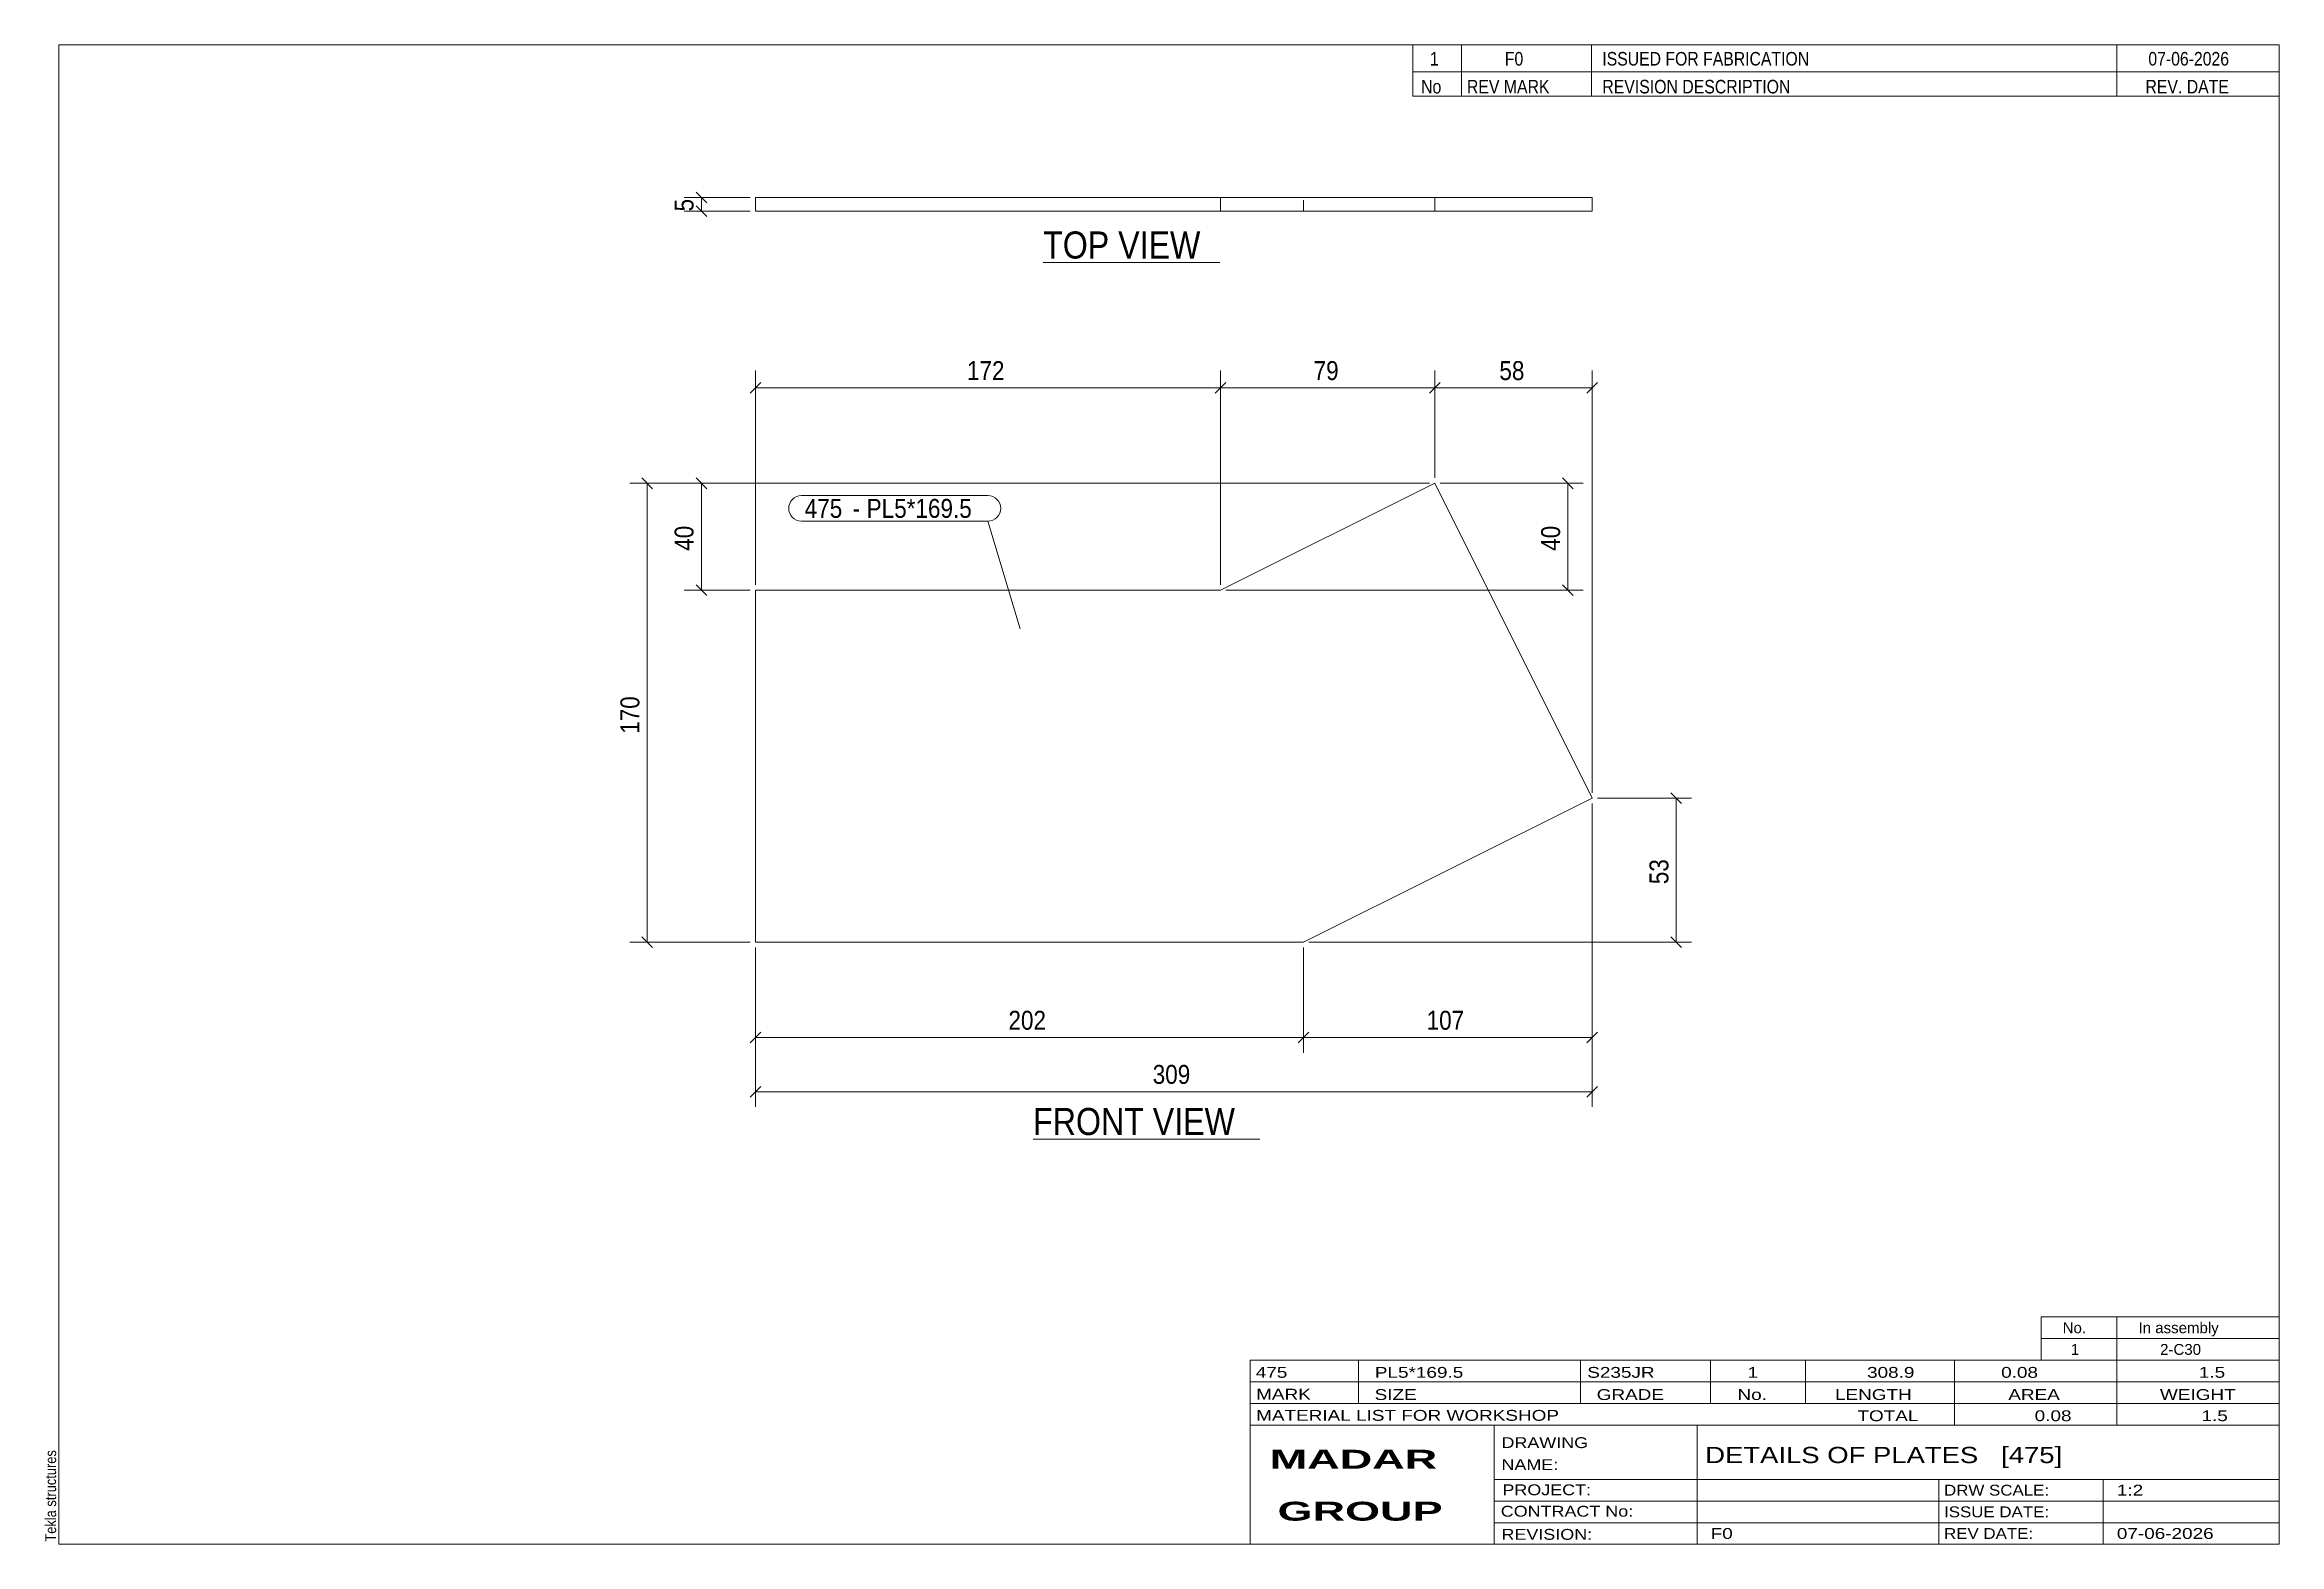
# Model space of a CAD drawing. Header units: millimetres. Extents: x 2 to 415, y 5 to 282.
import ezdxf

# ---------------------------------------------------------------- set-up
doc = ezdxf.new("R2010")
doc.units = ezdxf.units.MM
doc.linetypes.add('XKITLINE00', pattern=[0])
doc.linetypes.add('XKITLINE02', pattern=[4, 2, -2])
for name, color, linetype, lineweight in [('Dimensions', 7, 'Continuous', 0), ('DrawingSheet', 5, 'Continuous', 0), ('OtherObjectType', 7, 'Continuous', 0), ('Part', 2, 'Continuous', 0), ('PartMark', 7, 'Continuous', 0)]:
    doc.layers.add(name, color=color, linetype=linetype, lineweight=lineweight)
doc.styles.add('ARIAL', font='ARIAL.TTF')
doc.styles.add('ARIAL_BOLD', font='ARIALBD.TTF')
doc.styles.add('ARIAL_NARROW', font='ARIALN.TTF')

# ---------------------------------------------------------------- blocks, each defined once
blk = doc.blocks.new('*A1')
at = {"layer": 'Part', "color": 2, "linetype": 'XKITLINE00', "lineweight": 0}
for p, q in [((219.49, 181.23), (259.08, 200.98)), ((259.08, 200.98), (288.1, 142.82)), ((133.65, 116.23), (133.65, 181.23)), ((133.65, 181.23), (219.49, 181.23)), ((288.1, 142.82), (234.81, 116.23)), ((234.81, 116.23), (133.65, 116.23))]:
    blk.add_line(p, q, dxfattribs=at)
blk = doc.blocks.new('*A2')
at = {"layer": 'Part', "color": 2, "linetype": 'XKITLINE00', "lineweight": 0}
for p, q in [((133.65, 253.75), (288.1, 253.75)), ((133.65, 251.25), (133.65, 253.75)), ((219.49, 251.25), (219.49, 253.75)), ((259.08, 251.25), (259.08, 253.75)), ((288.1, 253.75), (288.1, 251.25)), ((259.08, 251.25), (133.65, 251.25)), ((288.1, 251.25), (259.08, 251.25))]:
    blk.add_line(p, q, dxfattribs=at)
at = {"layer": 'Part', "color": 7, "linetype": 'XKITLINE02', "lineweight": 0}
for p, q in [((133.65, 251.25), (133.65, 253.75)), ((234.81, 251.25), (234.81, 253.75))]:
    blk.add_line(p, q, dxfattribs=at)
blk = doc.blocks.new('*A3')
at = {"layer": 'DrawingSheet', "color": 5, "linetype": 'XKITLINE00', "lineweight": 0}
for p, q in [((415, 282), (5, 282)), ((5, 282), (5, 5)), ((415, 5), (415, 282)), ((5, 5), (415, 5))]:
    blk.add_line(p, q, dxfattribs=at)
at = {"layer": 'DrawingSheet', "color": 5, "style": 'ARIAL', "width": 0.85}
blk.add_text('Tekla structures', height=2, rotation=90, dxfattribs=at).set_placement((4.5, 5.5))
blk = doc.blocks.new('*A4')
at = {"layer": 'OtherObjectType', "color": 7, "linetype": 'XKITLINE00', "lineweight": 0}
for p, q in [((371, 47), (415, 47)), ((371, 43), (371, 47)), ((385, 43), (385, 47)), ((415, 43), (415, 47)), ((371, 43), (415, 43)), ((371, 39), (371, 43)), ((385, 39), (385, 43)), ((415, 39), (415, 43)), ((371, 39), (415, 39))]:
    blk.add_line(p, q, dxfattribs=at)
at = {"layer": 'OtherObjectType', "color": 7, "style": 'ARIAL_NARROW', "width": 1.211571}
for s, p in [('No.', (375, 44)), ('In assembly', (389, 44)), ('1', (376.5, 40)), ('2-C30', (392.99, 40))]:
    blk.add_text(s, height=2, dxfattribs=at).set_placement(p)
blk = doc.blocks.new('*A5')
at = {"layer": 'OtherObjectType', "color": 7, "linetype": 'XKITLINE00', "lineweight": 0}
for p, q in [((255, 282), (415, 282)), ((415, 282), (255, 282)), ((255, 282), (255, 277)), ((264, 282), (264, 277)), ((288, 282), (288, 277)), ((385, 282), (385, 277)), ((415, 282), (415, 277)), ((255, 277), (415, 277)), ((255, 277), (255, 272.5)), ((255, 277), (415, 277)), ((264, 277), (264, 272.5)), ((288, 277), (288, 272.5)), ((385, 277), (385, 272.5)), ((415, 277), (415, 272.5)), ((415, 272.5), (255, 272.5))]:
    blk.add_line(p, q, dxfattribs=at)
at = {"layer": 'OtherObjectType', "color": 7, "style": 'ARIAL_NARROW'}
for s, width, p in [('1', 1.017001, (258.16, 278.15)), ('F0', 1.017001, (272, 278.15)), ('ISSUED FOR FABRICATION', 1.017001, (290, 278.15)), ('07-06-2026', 1.017001, (390.82, 278.15)), ('No', 1.02, (256.54, 273)), ('REV MARK', 1.02, (265, 273)), ('REVISION DESCRIPTION', 1.02, (290, 273)), ('REV. DATE', 1.02, (390.28, 273))]:
    blk.add_text(s, height=2.5, dxfattribs=dict(at, width=width)).set_placement(p)
blk = doc.blocks.new('*A6')
at = {"layer": 'OtherObjectType', "color": 7, "linetype": 'XKITLINE00', "lineweight": 0}
for p, q in [((225, 39), (415, 39)), ((225, 39), (225, 35)), ((225, 39), (415, 39)), ((245, 35), (245, 39)), ((286, 35), (286, 39)), ((310, 35), (310, 39)), ((327.5, 35), (327.5, 39)), ((355, 35), (355, 39)), ((385, 35), (385, 39)), ((415, 35), (415, 39)), ((225, 35), (415, 35)), ((225, 35), (225, 5)), ((225, 35), (415, 35)), ((245, 31), (245, 35)), ((286, 31), (286, 35)), ((310, 31), (310, 35)), ((327.5, 31), (327.5, 35)), ((355, 31), (355, 35)), ((385, 31), (385, 35)), ((415, 31), (415, 35)), ((225, 31), (415, 31)), ((355, 27), (355, 31)), ((385, 27), (385, 31)), ((415, 27), (415, 31)), ((225, 27), (415, 27)), ((270, 21), (270, 27)), ((307.5, 17), (307.5, 27)), ((415, 21), (415, 27)), ((270, 21), (270, 5)), ((415, 17), (415, 21)), ((270, 17), (415, 17)), ((307.5, 5), (307.5, 17)), ((352.16, 13), (352.16, 17)), ((382.5, 5), (382.5, 17)), ((415, 13), (415, 17)), ((270, 13), (415, 13)), ((352.16, 5), (352.16, 13)), ((415, 9), (415, 13)), ((270, 9), (415, 9)), ((415, 5), (415, 9)), ((225, 5), (415, 5)), ((262.5, 5), (415, 5))]:
    blk.add_line(p, q, dxfattribs=at)
at = {"layer": 'OtherObjectType', "color": 7, "style": 'ARIAL_NARROW'}
for s, height, width, p in [('475', 2, 1.525501, (226.01, 35.76)), ('PL5*169.5', 2, 1.525501, (248, 35.76)), ('S235JR', 2, 1.525501, (287.22, 35.76)), ('1', 2, 1.525501, (316.82, 35.76)), ('308.9', 2, 1.525501, (338.88, 35.76)), ('0.08', 2, 1.525501, (363.64, 35.76)), ('1.5', 2, 1.525501, (400.14, 35.76)), ('MARK', 2, 1.525501, (226.08, 31.73)), ('SIZE', 2, 1.525501, (247.96, 31.66)), ('GRADE', 2, 1.525501, (288.96, 31.66)), ('No.', 2, 1.525501, (314.96, 31.66)), ('LENGTH', 2, 1.525501, (332.96, 31.66)), ('AREA', 2, 1.525501, (364.96, 31.66)), ('WEIGHT', 2, 1.525501, (392.96, 31.66)), ('MATERIAL LIST FOR WORKSHOP', 2, 1.525501, (226.08, 27.82)), ('TOTAL', 2, 1.525501, (337.1, 27.75)), ('0.08', 2, 1.525501, (369.83, 27.75)), ('1.5', 2, 1.525501, (400.63, 27.75)), ('DRAWING', 2, 1.445, (271.38, 22.78)), ('NAME:', 2, 1.445, (271.38, 18.72)), ('DETAILS OF PLATES   [475]', 3, 1.474651, (309, 20)), ('PROJECT:', 2, 1.445, (271.55, 14.07)), ('DRW SCALE:', 2, 1.36, (353.1, 14)), ('1:2', 2, 1.525501, (385, 14)), ('CONTRACT No:', 2, 1.445, (271.25, 10.11)), ('ISSUE DATE:', 2, 1.36, (353.1, 10)), ('REVISION:', 2, 1.445, (271.38, 5.84)), ('F0', 2, 1.525501, (310, 6)), ('REV DATE:', 2, 1.36, (353.1, 6)), ('07-06-2026', 2, 1.525501, (385, 6))]:
    blk.add_text(s, height=height, dxfattribs=dict(at, width=width)).set_placement(p)
at = {"layer": 'OtherObjectType', "color": 1, "style": 'ARIAL_BOLD', "width": 1.7}
for s, p in [('MADAR ', (228.58, 18.97)), ('GROUP', (230.03, 9.37))]:
    blk.add_text(s, height=3.5, dxfattribs=at).set_placement(p)
blk = doc.blocks.new('*A7')
at = {"layer": 'Dimensions', "color": 7, "linetype": 'XKITLINE00', "lineweight": 0}
for p, q in [((258.08, 200.98), (110.45, 200.98)), ((112.66, 201.97), (114.64, 199.99)), ((113.65, 116.23), (113.65, 200.98)), ((132.65, 116.23), (110.45, 116.23)), ((112.66, 117.22), (114.64, 115.24))]:
    blk.add_line(p, q, dxfattribs=at)
at = {"layer": 'Dimensions', "color": 3}
for p in [(113.65, 200.98), (113.65, 116.23)]:
    blk.add_point(p, dxfattribs=at)
at = {"layer": 'Dimensions', "color": 3, "style": 'ARIAL', "width": 0.85}
blk.add_text('170', height=3.5, rotation=90.0002, dxfattribs=at).set_placement((112.2, 154.71))
blk = doc.blocks.new('*A8')
at = {"layer": 'Dimensions', "color": 7, "linetype": 'XKITLINE00', "lineweight": 0}
for p, q in [((258.08, 200.98), (120.45, 200.98)), ((122.66, 201.97), (124.64, 199.99)), ((123.65, 181.23), (123.65, 200.98)), ((122.66, 182.22), (124.64, 180.24)), ((132.65, 181.23), (120.45, 181.23))]:
    blk.add_line(p, q, dxfattribs=at)
at = {"layer": 'Dimensions', "color": 3}
for p in [(123.65, 200.98), (123.65, 181.23)]:
    blk.add_point(p, dxfattribs=at)
at = {"layer": 'Dimensions', "color": 3, "style": 'ARIAL', "width": 0.85}
blk.add_text('40', height=3.5, rotation=90.0002, dxfattribs=at).set_placement((122.2, 188.51))
blk = doc.blocks.new('*A9')
at = {"layer": 'Dimensions', "color": 7, "linetype": 'XKITLINE00', "lineweight": 0}
for p, q in [((289.1, 142.82), (306.45, 142.82)), ((302.66, 143.81), (304.64, 141.83)), ((303.65, 116.23), (303.65, 142.82)), ((235.81, 116.23), (306.45, 116.23)), ((302.66, 117.22), (304.64, 115.24))]:
    blk.add_line(p, q, dxfattribs=at)
at = {"layer": 'Dimensions', "color": 3}
for p in [(303.65, 142.82), (303.65, 116.23)]:
    blk.add_point(p, dxfattribs=at)
at = {"layer": 'Dimensions', "color": 3, "style": 'ARIAL', "width": 0.85}
blk.add_text('53', height=3.5, rotation=90.0002, dxfattribs=at).set_placement((302.2, 126.93))
blk = doc.blocks.new('*A10')
at = {"layer": 'Dimensions', "color": 7, "linetype": 'XKITLINE00', "lineweight": 0}
for p, q in [((260.08, 200.98), (286.45, 200.98)), ((282.66, 201.97), (284.64, 199.99)), ((283.65, 181.23), (283.65, 200.98)), ((282.66, 182.22), (284.64, 180.24)), ((220.49, 181.23), (286.45, 181.23))]:
    blk.add_line(p, q, dxfattribs=at)
at = {"layer": 'Dimensions', "color": 3}
for p in [(283.65, 200.98), (283.65, 181.23)]:
    blk.add_point(p, dxfattribs=at)
at = {"layer": 'Dimensions', "color": 3, "style": 'ARIAL', "width": 0.85}
blk.add_text('40', height=3.5, rotation=90.0002, dxfattribs=at).set_placement((282.2, 188.51))
blk = doc.blocks.new('*A11')
at = {"layer": 'Dimensions', "color": 7, "linetype": 'XKITLINE00', "lineweight": 0}
for p, q in [((288.1, 141.82), (288.1, 85.8)), ((133.65, 115.23), (133.65, 85.8)), ((134.64, 89.59), (132.66, 87.61)), ((133.65, 88.6), (288.1, 88.6)), ((289.09, 89.59), (287.11, 87.61))]:
    blk.add_line(p, q, dxfattribs=at)
at = {"layer": 'Dimensions', "color": 3}
for p in [(133.65, 88.6), (288.1, 88.6)]:
    blk.add_point(p, dxfattribs=at)
at = {"layer": 'Dimensions', "color": 3, "style": 'ARIAL', "width": 0.85}
blk.add_text('309', height=3.5, dxfattribs=at).set_placement((206.98, 90.05))
blk = doc.blocks.new('*A12')
at = {"layer": 'Dimensions', "color": 7, "linetype": 'XKITLINE00', "lineweight": 0}
for p, q in [((133.65, 115.23), (133.65, 95.8)), ((234.81, 115.23), (234.81, 95.8)), ((134.64, 99.59), (132.66, 97.61)), ((235.8, 99.59), (233.82, 97.61)), ((133.65, 98.6), (234.81, 98.6))]:
    blk.add_line(p, q, dxfattribs=at)
at = {"layer": 'Dimensions', "color": 3}
for p in [(133.65, 98.6), (234.81, 98.6)]:
    blk.add_point(p, dxfattribs=at)
at = {"layer": 'Dimensions', "color": 3, "style": 'ARIAL', "width": 0.85}
blk.add_text('202', height=3.5, dxfattribs=at).set_placement((180.34, 100.05))
blk = doc.blocks.new('*A13')
at = {"layer": 'Dimensions', "color": 7, "linetype": 'XKITLINE00', "lineweight": 0}
for p, q in [((288.1, 141.82), (288.1, 95.8)), ((234.81, 115.23), (234.81, 95.8)), ((235.8, 99.59), (233.82, 97.61)), ((289.09, 99.59), (287.11, 97.61)), ((234.81, 98.6), (288.1, 98.6))]:
    blk.add_line(p, q, dxfattribs=at)
at = {"layer": 'Dimensions', "color": 3}
for p in [(234.81, 98.6), (288.1, 98.6)]:
    blk.add_point(p, dxfattribs=at)
at = {"layer": 'Dimensions', "color": 3, "style": 'ARIAL', "width": 0.85}
blk.add_text('107', height=3.5, dxfattribs=at).set_placement((257.56, 100.05))
blk = doc.blocks.new('*A14')
at = {"layer": 'Dimensions', "color": 7, "linetype": 'XKITLINE00', "lineweight": 0}
for p, q in [((134.64, 219.59), (132.66, 217.61)), ((133.65, 182.23), (133.65, 221.8)), ((220.48, 219.59), (218.5, 217.61)), ((219.49, 182.23), (219.49, 221.8)), ((133.65, 218.6), (219.49, 218.6))]:
    blk.add_line(p, q, dxfattribs=at)
at = {"layer": 'Dimensions', "color": 3}
for p in [(133.65, 218.6), (219.49, 218.6)]:
    blk.add_point(p, dxfattribs=at)
at = {"layer": 'Dimensions', "color": 3, "style": 'ARIAL', "width": 0.85}
blk.add_text('172', height=3.5, dxfattribs=at).set_placement((172.68, 220.05))
blk = doc.blocks.new('*A15')
at = {"layer": 'Dimensions', "color": 7, "linetype": 'XKITLINE00', "lineweight": 0}
for p, q in [((220.48, 219.59), (218.5, 217.61)), ((219.49, 182.23), (219.49, 221.8)), ((260.07, 219.59), (258.09, 217.61)), ((259.08, 201.98), (259.08, 221.8)), ((219.49, 218.6), (259.08, 218.6))]:
    blk.add_line(p, q, dxfattribs=at)
at = {"layer": 'Dimensions', "color": 3}
for p in [(219.49, 218.6), (259.08, 218.6)]:
    blk.add_point(p, dxfattribs=at)
at = {"layer": 'Dimensions', "color": 3, "style": 'ARIAL', "width": 0.85}
blk.add_text('79', height=3.5, dxfattribs=at).set_placement((236.69, 220.05))
blk = doc.blocks.new('*A16')
at = {"layer": 'Dimensions', "color": 7, "linetype": 'XKITLINE00', "lineweight": 0}
for p, q in [((260.07, 219.59), (258.09, 217.61)), ((259.08, 201.98), (259.08, 221.8)), ((289.09, 219.59), (287.11, 217.61)), ((288.1, 143.82), (288.1, 221.8)), ((259.08, 218.6), (288.1, 218.6))]:
    blk.add_line(p, q, dxfattribs=at)
at = {"layer": 'Dimensions', "color": 3}
for p in [(259.08, 218.6), (288.1, 218.6)]:
    blk.add_point(p, dxfattribs=at)
at = {"layer": 'Dimensions', "color": 3, "style": 'ARIAL', "width": 0.85}
blk.add_text('58', height=3.5, dxfattribs=at).set_placement((270.99, 220.05))
blk = doc.blocks.new('*A17')
at = {"layer": 'PartMark', "color": 7, "linetype": 'XKITLINE00', "lineweight": 0}
for p, q in [((142.12, 198.7), (176.56, 198.7)), ((142.12, 194), (176.56, 194)), ((182.51, 174.13), (176.56, 194))]:
    blk.add_line(p, q, dxfattribs=at)
for centre, start, end in [((142.12, 196.35), 90, 270), ((176.56, 196.35), 270, 90)]:
    blk.add_arc(centre, 2.35, start, end, dxfattribs=at)
at = {"layer": 'PartMark', "color": 1, "style": 'ARIAL', "width": 0.85}
blk.add_text('475', height=3.5, dxfattribs=at).set_placement((142.72, 194.6))
at = {"layer": 'PartMark', "color": 3, "style": 'ARIAL', "width": 0.85}
for s, p in [('PL5*169.5', (154.16, 194.6)), ('-', (151.55, 194.6))]:
    blk.add_text(s, height=3.5, dxfattribs=at).set_placement(p)
blk = doc.blocks.new('*A18')
at = {"layer": 'OtherObjectType', "color": 7, "linetype": 'XKITLINE00', "lineweight": 0}
blk.add_line((184.9, 79.85), (226.75, 79.85), dxfattribs=at)
at = {"layer": 'OtherObjectType', "color": 3, "style": 'ARIAL', "width": 0.85}
blk.add_text('FRONT VIEW', height=5, dxfattribs=at).set_placement((184.9, 80.6))
blk = doc.blocks.new('*A19')
at = {"layer": 'Dimensions', "color": 7, "linetype": 'XKITLINE00', "lineweight": 0}
for p, q in [((132.65, 253.75), (120.45, 253.75)), ((122.66, 254.74), (124.64, 252.76)), ((122.66, 252.24), (124.64, 250.26)), ((123.65, 251.25), (123.65, 253.75)), ((132.65, 251.25), (120.45, 251.25))]:
    blk.add_line(p, q, dxfattribs=at)
at = {"layer": 'Dimensions', "color": 3}
for p in [(123.65, 253.75), (123.65, 251.25)]:
    blk.add_point(p, dxfattribs=at)
at = {"layer": 'Dimensions', "color": 3, "style": 'ARIAL', "width": 0.85}
blk.add_text('5', height=3.5, rotation=90.0002, dxfattribs=at).set_placement((122.2, 251.2))
blk = doc.blocks.new('*A20')
at = {"layer": 'OtherObjectType', "color": 7, "linetype": 'XKITLINE00', "lineweight": 0}
blk.add_line((186.75, 241.75), (219.35, 241.75), dxfattribs=at)
at = {"layer": 'OtherObjectType', "color": 3, "style": 'ARIAL', "width": 0.85}
blk.add_text('TOP VIEW', height=5, dxfattribs=at).set_placement((186.75, 242.5))

msp = doc.modelspace()

# ---------------------------------------------------------------- block references
at = {"lineweight": 0}
for name in ['*A3', '*A5', '*A19', '*A2', '*A20', '*A14', '*A15', '*A16', '*A7', '*A8', '*A1', '*A17', '*A10', '*A11', '*A13', '*A9', '*A12', '*A18', '*A4', '*A6']:
    msp.add_blockref(name, (0, 0), dxfattribs=at)

doc.saveas('drawing.dxf')
